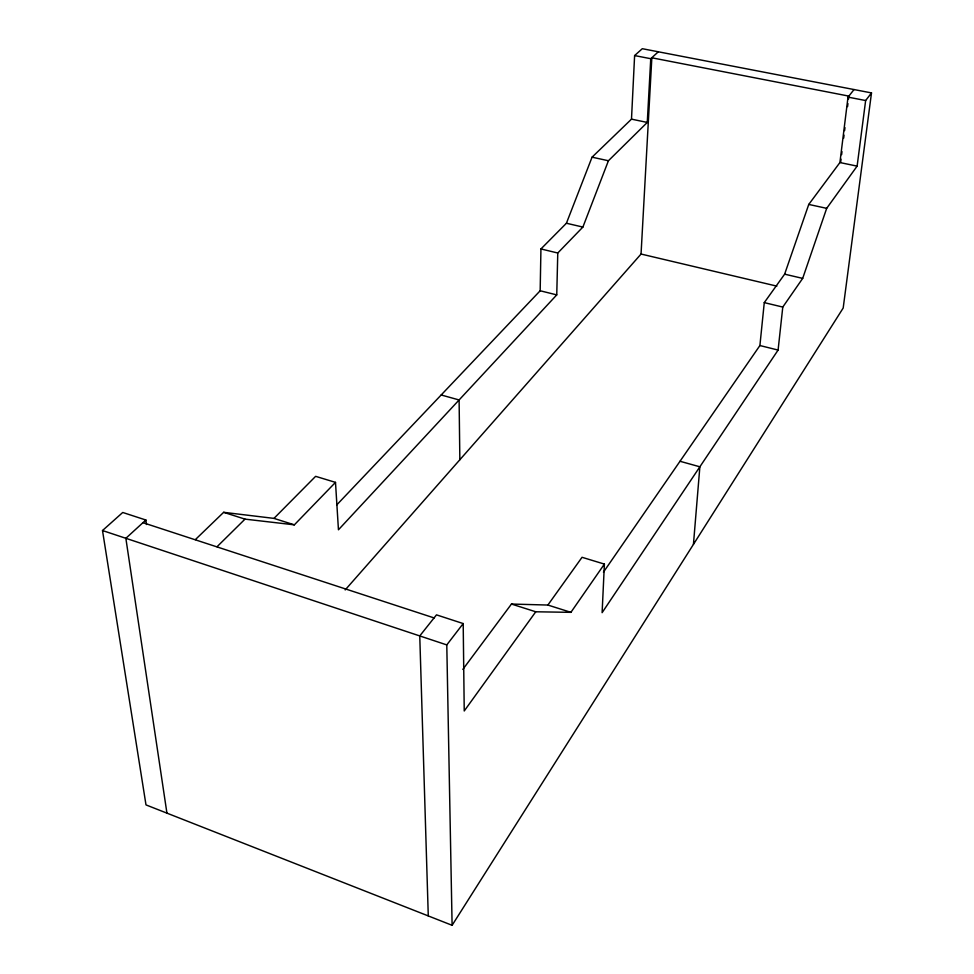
<?xml version="1.0" encoding="UTF-8"?>
<svg xmlns="http://www.w3.org/2000/svg" width="974" height="974" viewBox="0 0 974 974"><rect width="100%" height="100%" fill="white"/><g stroke="black" fill="none" stroke-linecap="round" stroke-linejoin="round"><path stroke-width="1.46" d="M336.7 504.958L540.168 290.763L540.935 248.954L566.418 223.241L592.058 157.179L631.493 119.145L634.61 55.567L642.304 48.7L871.499 92.92L843.192 308.015L452.106 925.3L145.99 804.901L102.501 530.538L122.736 512.47L145.869 520.019L146.49 524.499M195.336 539.633L223.655 512.324L273.962 518.387L315.625 476.335L335.494 482.373L338.453 529.783L556.751 294.891L557.773 253.009L582.89 227.076L608.421 160.747L647.272 122.432L650.754 58.708L658.314 51.792M462.833 669.406L511.46 604.05L547.875 605.049L582.038 557.298L604.391 564.092L602.115 612.67L778.092 350.068L782.779 307.066L802.686 278.381L826.683 208.339L857.12 166.128L865.643 100.541L871.499 92.92M345.186 589.927L641.05 254.044L651.837 57.795L848.865 96.109L854.028 89.547M693.439 544.393L699.868 466.802L679.998 461.274M603.454 572.152L759.903 345.539L764.273 302.622L784.63 274.169L808.761 204.43L839.917 162.548L848.013 97.108L848.865 96.109L848.5 99.105M840.684 162.159L841.061 159.152M841.621 154.647L841.986 151.652M843.667 138.138L844.032 135.13M844.592 130.626L844.969 127.631M847.563 106.616L847.94 103.609M511.46 604.05L535.761 611.782L570.91 612.342L604.391 564.092M535.761 611.782L464.233 710.971L463.198 623.567L436.498 614.862L419.757 635.925L428.28 915.925M452.106 925.3L446.786 644.91L463.198 623.567M223.655 512.324L245.01 519.13L294.355 524.84L335.494 482.373M217.019 546.743L245.01 519.13M166.931 813.144L125.853 538.305L145.869 520.019M634.61 55.567L650.754 58.708M848.013 97.108L865.643 100.541M631.493 119.145L647.272 122.432M839.917 162.548L857.12 166.128M592.058 157.179L608.421 160.747M808.761 204.43L826.683 208.339M566.418 223.241L582.89 227.076M784.63 274.169L802.686 278.381M641.05 254.044L776.85 286.137M540.935 248.954L557.773 253.009M764.273 302.622L782.779 307.066M540.168 290.763L556.751 294.891M759.903 345.539L778.092 350.068M441.173 394.981L459.107 399.961L459.85 459.765M273.962 518.387L294.355 524.84M547.875 605.049L570.91 612.342M143.056 522.709L434.148 617.942M102.501 530.538L446.786 644.91"/></g></svg>
